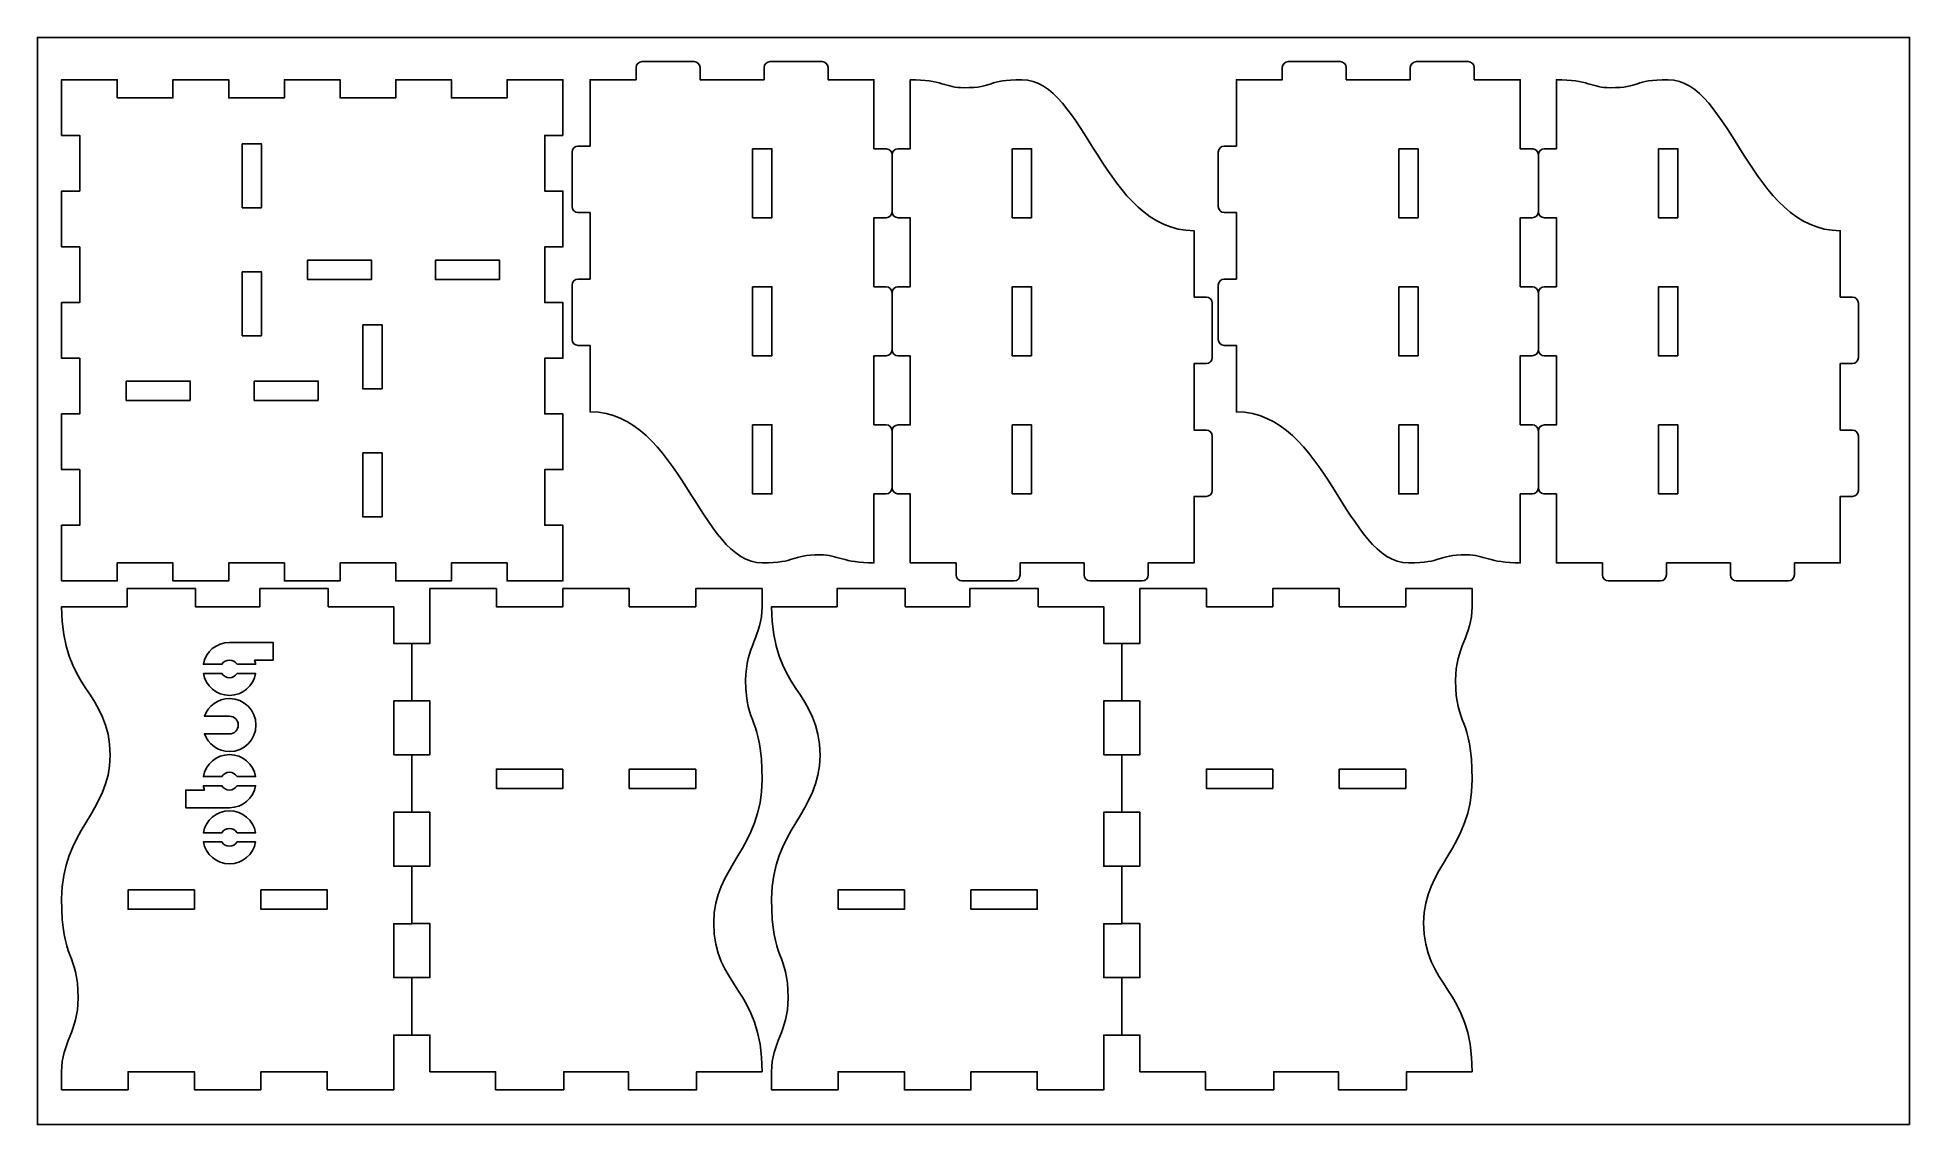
# Model space of a CAD drawing. Extents: x 0 to 310, y -180 to 0.
import ezdxf

# ---------------------------------------------------------------- set-up
doc = ezdxf.new("R2010")
doc.units = 0
doc.header["$MEASUREMENT"] = 0
doc.layers.add('LAYER_1', color=7, linetype='CONTINUOUS')

msp = doc.modelspace()

# ---------------------------------------------------------------- linework, layer by layer
at = {"layer": 'LAYER_1', "color": 7}
msp.add_lwpolyline([(310, -180), (0, -180), (0, 0), (310, 0), (310, -180)], dxfattribs=at)
at = {"layer": 'LAYER_1'}
for points in [[(87, -16.22), (87, -7), (77.78, -7), (77.78, -10), (68.56, -10), (68.56, -7), (59.33, -7), (59.33, -10), (50.11, -10), (50.11, -7), (40.89, -7), (40.89, -10), (31.67, -10), (31.67, -7), (22.44, -7), (22.44, -10), (13.22, -10), (13.22, -7), (4, -7), (4, -16.22), (7, -16.22), (7, -25.45), (4, -25.45), (4, -34.67), (7, -34.67), (7, -43.89), (4, -43.89), (4, -53.11), (7, -53.11), (7, -62.33), (4, -62.33), (4, -71.55), (7, -71.55), (7, -80.77), (4, -80.77), (4, -90), (13.22, -90), (13.22, -87), (22.44, -87), (22.44, -90), (31.67, -90), (31.67, -87), (40.89, -87), (40.89, -90), (50.11, -90), (50.11, -87), (59.33, -87), (59.33, -90), (68.56, -90), (68.56, -87), (77.78, -87), (77.78, -90), (87, -90), (87, -80.77), (84, -80.77), (84, -71.55), (87, -71.55), (87, -62.33), (84, -62.33), (84, -53.11), (87, -53.11), (87, -43.89), (84, -43.89), (84, -34.67), (87, -34.67), (87, -25.45), (84, -25.45), (84, -16.22), (87, -16.22)], [(33.9, -17.6), (37.1, -17.6), (37.1, -28.2), (33.9, -28.2), (33.9, -17.6)], [(118.42, -18.43), (121.62, -18.43), (121.62, -29.86), (118.42, -29.86), (118.42, -18.43)], [(164.62, -29.86), (161.43, -29.86), (161.43, -18.43), (164.62, -18.43), (164.62, -29.86)], [(225.43, -18.43), (228.63, -18.43), (228.63, -29.86), (225.43, -29.86), (225.43, -18.43)], [(271.63, -29.86), (268.43, -29.86), (268.43, -18.43), (271.63, -18.43), (271.63, -29.86)], [(44.7, -40.1), (44.7, -36.9), (55.3, -36.9), (55.3, -40.1), (44.7, -40.1)], [(76.5, -40.1), (65.9, -40.1), (65.9, -36.9), (76.5, -36.9), (76.5, -40.1)], [(33.9, -38.8), (37.1, -38.8), (37.1, -49.4), (33.9, -49.4), (33.9, -38.8)], [(118.42, -41.28), (121.62, -41.28), (121.62, -52.71), (118.42, -52.71), (118.42, -41.28)], [(164.62, -52.72), (161.43, -52.72), (161.43, -41.29), (164.62, -41.29), (164.62, -52.72)], [(225.43, -41.28), (228.63, -41.28), (228.63, -52.71), (225.43, -52.71), (225.43, -41.28)], [(271.63, -52.72), (268.43, -52.72), (268.43, -41.29), (271.63, -41.29), (271.63, -52.72)], [(57.1, -58.2), (53.9, -58.2), (53.9, -47.6), (57.1, -47.6), (57.1, -58.2)], [(25.3, -60.1), (14.7, -60.1), (14.7, -56.9), (25.3, -56.9), (25.3, -60.1)], [(46.5, -60.1), (35.9, -60.1), (35.9, -56.9), (46.5, -56.9), (46.5, -60.1)], [(118.42, -64.14), (121.62, -64.14), (121.62, -75.57), (118.42, -75.57), (118.42, -64.14)], [(164.62, -75.57), (161.43, -75.57), (161.43, -64.15), (164.62, -64.15), (164.62, -75.57)], [(225.43, -64.14), (228.63, -64.14), (228.63, -75.57), (225.43, -75.57), (225.43, -64.14)], [(271.63, -75.57), (268.43, -75.57), (268.43, -64.15), (271.63, -64.15), (271.63, -75.57)], [(57.1, -79.4), (53.9, -79.4), (53.9, -68.8), (57.1, -68.8), (57.1, -79.4)], [(62, -109.85), (65, -109.85), (65, -118.77), (62, -118.77)], [(179.57, -109.85), (182.56, -109.85), (182.56, -118.77), (179.57, -118.77)], [(87, -121.15), (87, -124.35), (76, -124.35), (76, -121.15), (87, -121.15)], [(109, -121.15), (109, -124.35), (98, -124.35), (98, -121.15), (109, -121.15)], [(204.56, -121.15), (204.56, -124.35), (193.56, -124.35), (193.56, -121.15), (204.56, -121.15)], [(226.57, -121.15), (226.57, -124.35), (215.57, -124.35), (215.57, -121.15), (226.57, -121.15)], [(62, -128.29), (65, -128.29), (65, -137.21), (62, -137.21)], [(179.57, -128.29), (182.56, -128.29), (182.56, -137.21), (179.57, -137.21)], [(26, -144.36), (15, -144.36), (15, -141.16), (26, -141.16), (26, -144.36)], [(48, -144.36), (37, -144.36), (37, -141.16), (48, -141.16), (48, -144.36)], [(132.57, -144.36), (132.57, -141.16), (143.56, -141.16), (143.56, -144.36), (132.57, -144.36)], [(154.57, -144.36), (154.57, -141.16), (165.57, -141.16), (165.57, -144.36), (154.57, -144.36)], [(62, -146.73), (65, -146.73), (65, -155.66), (62, -155.66)], [(179.57, -146.73), (182.56, -146.73), (182.56, -155.66), (179.57, -155.66)]]:
    msp.add_lwpolyline(points, dxfattribs=at)
for points, knots in [([(89.52, -40), (88.97, -40), (88.52, -40.45), (88.52, -41), (88.52, -41), (88.52, -50), (88.52, -50), (88.52, -50.56), (88.97, -51), (89.52, -51), (89.52, -51), (91.52, -51), (91.52, -51), (91.52, -51), (91.52, -62), (91.52, -62), (106.36, -62), (109.72, -87), (120.02, -87), (125.86, -87), (124.51, -85.67), (129.64, -85.67), (132.58, -85.67), (133.4, -87), (138.52, -87), (138.52, -87), (138.52, -75.57), (138.52, -75.57), (138.52, -75.57), (140.52, -75.57), (140.52, -75.57), (141.07, -75.57), (141.52, -75.13), (141.52, -74.57), (141.52, -74.57), (141.52, -65.14), (141.52, -65.14), (141.52, -64.59), (141.07, -64.14), (140.52, -64.14), (140.52, -64.14), (138.52, -64.14), (138.52, -64.14), (138.52, -64.14), (138.52, -52.71), (138.52, -52.71), (138.52, -52.71), (140.52, -52.71), (140.52, -52.71), (141.07, -52.71), (141.52, -52.27), (141.52, -51.72), (141.52, -51.72), (141.52, -42.29), (141.52, -42.29), (141.52, -41.73), (141.07, -41.28), (140.52, -41.28), (140.52, -41.28), (138.52, -41.28), (138.52, -41.28), (138.52, -41.28), (138.52, -29.86), (138.52, -29.86), (138.52, -29.86), (140.52, -29.86), (140.52, -29.86), (141.07, -29.86), (141.52, -29.41), (141.52, -28.86), (141.52, -28.86), (141.52, -19.43), (141.52, -19.43), (141.52, -18.91), (141.13, -18.48), (140.62, -18.43), (140.62, -18.43), (138.52, -18.43), (138.52, -18.43), (138.52, -18.43), (138.52, -7), (138.52, -7), (138.52, -7), (130.92, -7), (130.92, -7), (130.92, -7), (130.92, -5), (130.92, -5), (130.92, -4.45), (130.47, -4), (129.92, -4), (129.92, -4), (121.32, -4), (121.32, -4), (120.77, -4), (120.32, -4.45), (120.32, -5), (120.32, -5), (120.32, -7), (120.32, -7), (120.32, -7), (109.72, -7), (109.72, -7), (109.72, -7), (109.72, -5), (109.72, -5), (109.72, -4.45), (109.27, -4), (108.72, -4), (108.72, -4), (100.12, -4), (100.12, -4), (99.57, -4), (99.12, -4.45), (99.12, -5), (99.12, -5), (99.12, -7), (99.12, -7), (99.12, -7), (91.52, -7), (91.52, -7), (91.52, -7), (91.52, -18), (91.52, -18), (91.52, -18), (89.52, -18), (89.52, -18), (88.97, -18), (88.52, -18.45), (88.52, -19), (88.52, -19), (88.52, -28), (88.52, -28), (88.52, -28.55), (88.97, -29), (89.52, -29), (89.52, -29), (91.52, -29), (91.52, -29), (91.52, -29), (91.52, -40), (91.52, -40), (91.52, -40), (89.52, -40), (89.52, -40)], [0, 0, 0, 0, 1, 1, 1, 2, 2, 2, 3, 3, 3, 4, 4, 4, 5, 5, 5, 6, 6, 6, 7, 7, 7, 8, 8, 8, 9, 9, 9, 10, 10, 10, 11, 11, 11, 12, 12, 12, 13, 13, 13, 14, 14, 14, 15, 15, 15, 16, 16, 16, 17, 17, 17, 18, 18, 18, 19, 19, 19, 20, 20, 20, 21, 21, 21, 22, 22, 22, 23, 23, 23, 24, 24, 24, 25, 25, 25, 26, 26, 26, 27, 27, 27, 28, 28, 28, 29, 29, 29, 30, 30, 30, 31, 31, 31, 32, 32, 32, 33, 33, 33, 34, 34, 34, 35, 35, 35, 36, 36, 36, 37, 37, 37, 38, 38, 38, 39, 39, 39, 40, 40, 40, 41, 41, 41, 42, 42, 42, 43, 43, 43, 44, 44, 44, 45, 45, 45, 46, 46, 46, 47, 47, 47, 48, 48, 48, 48]), ([(196.53, -40), (195.98, -40), (195.53, -40.45), (195.53, -41), (195.53, -41), (195.53, -50), (195.53, -50), (195.53, -50.56), (195.98, -51), (196.53, -51), (196.53, -51), (198.53, -51), (198.53, -51), (198.53, -51), (198.53, -62), (198.53, -62), (213.37, -62), (216.73, -87), (227.03, -87), (232.87, -87), (231.52, -85.67), (236.65, -85.67), (239.59, -85.67), (240.41, -87), (245.53, -87), (245.53, -87), (245.53, -75.57), (245.53, -75.57), (245.53, -75.57), (247.53, -75.57), (247.53, -75.57), (248.08, -75.57), (248.53, -75.13), (248.53, -74.57), (248.53, -74.57), (248.53, -65.14), (248.53, -65.14), (248.53, -64.59), (248.08, -64.14), (247.53, -64.14), (247.53, -64.14), (245.53, -64.14), (245.53, -64.14), (245.53, -64.14), (245.53, -52.71), (245.53, -52.71), (245.53, -52.71), (247.53, -52.71), (247.53, -52.71), (248.08, -52.71), (248.53, -52.27), (248.53, -51.72), (248.53, -51.72), (248.53, -42.29), (248.53, -42.29), (248.53, -41.73), (248.08, -41.28), (247.53, -41.28), (247.53, -41.28), (245.53, -41.28), (245.53, -41.28), (245.53, -41.28), (245.53, -29.86), (245.53, -29.86), (245.53, -29.86), (247.53, -29.86), (247.53, -29.86), (248.08, -29.86), (248.53, -29.41), (248.53, -28.86), (248.53, -28.86), (248.53, -19.43), (248.53, -19.43), (248.53, -18.91), (248.14, -18.48), (247.63, -18.43), (247.63, -18.43), (245.53, -18.43), (245.53, -18.43), (245.53, -18.43), (245.53, -7), (245.53, -7), (245.53, -7), (237.93, -7), (237.93, -7), (237.93, -7), (237.93, -5), (237.93, -5), (237.93, -4.45), (237.48, -4), (236.93, -4), (236.93, -4), (228.33, -4), (228.33, -4), (227.78, -4), (227.33, -4.45), (227.33, -5), (227.33, -5), (227.33, -7), (227.33, -7), (227.33, -7), (216.73, -7), (216.73, -7), (216.73, -7), (216.73, -5), (216.73, -5), (216.73, -4.45), (216.28, -4), (215.73, -4), (215.73, -4), (207.13, -4), (207.13, -4), (206.58, -4), (206.13, -4.45), (206.13, -5), (206.13, -5), (206.13, -7), (206.13, -7), (206.13, -7), (198.53, -7), (198.53, -7), (198.53, -7), (198.53, -18), (198.53, -18), (198.53, -18), (196.53, -18), (196.53, -18), (195.98, -18), (195.53, -18.45), (195.53, -19), (195.53, -19), (195.53, -28), (195.53, -28), (195.53, -28.55), (195.98, -29), (196.53, -29), (196.53, -29), (198.53, -29), (198.53, -29), (198.53, -29), (198.53, -40), (198.53, -40), (198.53, -40), (196.53, -40), (196.53, -40)], [0, 0, 0, 0, 1, 1, 1, 2, 2, 2, 3, 3, 3, 4, 4, 4, 5, 5, 5, 6, 6, 6, 7, 7, 7, 8, 8, 8, 9, 9, 9, 10, 10, 10, 11, 11, 11, 12, 12, 12, 13, 13, 13, 14, 14, 14, 15, 15, 15, 16, 16, 16, 17, 17, 17, 18, 18, 18, 19, 19, 19, 20, 20, 20, 21, 21, 21, 22, 22, 22, 23, 23, 23, 24, 24, 24, 25, 25, 25, 26, 26, 26, 27, 27, 27, 28, 28, 28, 29, 29, 29, 30, 30, 30, 31, 31, 31, 32, 32, 32, 33, 33, 33, 34, 34, 34, 35, 35, 35, 36, 36, 36, 37, 37, 37, 38, 38, 38, 39, 39, 39, 40, 40, 40, 41, 41, 41, 42, 42, 42, 43, 43, 43, 44, 44, 44, 45, 45, 45, 46, 46, 46, 47, 47, 47, 48, 48, 48, 48]), ([(141.52, -74.57), (141.52, -75.09), (141.92, -75.52), (142.42, -75.57), (142.42, -75.57), (144.52, -75.57), (144.52, -75.57), (144.52, -75.57), (144.52, -87), (144.52, -87), (144.52, -87), (152.12, -87), (152.12, -87), (152.12, -87), (152.12, -89), (152.12, -89), (152.12, -89.55), (152.57, -90), (153.12, -90), (153.12, -90), (161.72, -90), (161.72, -90), (162.28, -90), (162.72, -89.55), (162.72, -89), (162.72, -89), (162.72, -87), (162.72, -87), (162.72, -87), (173.32, -87), (173.32, -87), (173.32, -87), (173.32, -89), (173.32, -89), (173.32, -89.55), (173.77, -90), (174.32, -90), (174.32, -90), (182.92, -90), (182.92, -90), (183.47, -90), (183.92, -89.55), (183.92, -89), (183.92, -89), (183.92, -87), (183.92, -87), (183.92, -87), (191.52, -87), (191.52, -87), (191.52, -87), (191.52, -76), (191.52, -76), (191.52, -76), (193.53, -76), (193.53, -76), (194.08, -76), (194.52, -75.55), (194.52, -75), (194.52, -75), (194.52, -66), (194.52, -66), (194.52, -65.45), (194.08, -65), (193.53, -65), (193.53, -65), (191.52, -65), (191.52, -65), (191.52, -65), (191.52, -54), (191.52, -54), (191.52, -54), (193.53, -54), (193.53, -54), (194.08, -54), (194.52, -53.55), (194.52, -53), (194.52, -53), (194.52, -44), (194.52, -44), (194.52, -43.44), (194.08, -43), (193.53, -43), (193.53, -43), (191.52, -43), (191.52, -43), (191.52, -43), (191.52, -32), (191.52, -32), (176.68, -32), (173.32, -7), (163.02, -7), (157.18, -7), (158.53, -8.33), (153.4, -8.33), (150.46, -8.33), (149.64, -7), (144.52, -7), (144.52, -7), (144.52, -18.43), (144.52, -18.43), (144.52, -18.43), (142.52, -18.43), (142.52, -18.43), (141.97, -18.43), (141.52, -18.87), (141.52, -19.43)], [0, 0, 0, 0, 1, 1, 1, 2, 2, 2, 3, 3, 3, 4, 4, 4, 5, 5, 5, 6, 6, 6, 7, 7, 7, 8, 8, 8, 9, 9, 9, 10, 10, 10, 11, 11, 11, 12, 12, 12, 13, 13, 13, 14, 14, 14, 15, 15, 15, 16, 16, 16, 17, 17, 17, 18, 18, 18, 19, 19, 19, 20, 20, 20, 21, 21, 21, 22, 22, 22, 23, 23, 23, 24, 24, 24, 25, 25, 25, 26, 26, 26, 27, 27, 27, 28, 28, 28, 29, 29, 29, 30, 30, 30, 31, 31, 31, 32, 32, 32, 33, 33, 33, 34, 34, 34, 35, 35, 35, 35]), ([(248.53, -74.57), (248.53, -75.09), (248.93, -75.52), (249.43, -75.57), (249.43, -75.57), (251.53, -75.57), (251.53, -75.57), (251.53, -75.57), (251.53, -87), (251.53, -87), (251.53, -87), (259.13, -87), (259.13, -87), (259.13, -87), (259.13, -89), (259.13, -89), (259.13, -89.55), (259.58, -90), (260.13, -90), (260.13, -90), (268.73, -90), (268.73, -90), (269.29, -90), (269.73, -89.55), (269.73, -89), (269.73, -89), (269.73, -87), (269.73, -87), (269.73, -87), (280.33, -87), (280.33, -87), (280.33, -87), (280.33, -89), (280.33, -89), (280.33, -89.55), (280.78, -90), (281.33, -90), (281.33, -90), (289.93, -90), (289.93, -90), (290.48, -90), (290.93, -89.55), (290.93, -89), (290.93, -89), (290.93, -87), (290.93, -87), (290.93, -87), (298.53, -87), (298.53, -87), (298.53, -87), (298.53, -76), (298.53, -76), (298.53, -76), (300.53, -76), (300.53, -76), (301.08, -76), (301.53, -75.55), (301.53, -75), (301.53, -75), (301.53, -66), (301.53, -66), (301.53, -65.45), (301.08, -65), (300.53, -65), (300.53, -65), (298.53, -65), (298.53, -65), (298.53, -65), (298.53, -54), (298.53, -54), (298.53, -54), (300.53, -54), (300.53, -54), (301.08, -54), (301.53, -53.55), (301.53, -53), (301.53, -53), (301.53, -44), (301.53, -44), (301.53, -43.44), (301.08, -43), (300.53, -43), (300.53, -43), (298.53, -43), (298.53, -43), (298.53, -43), (298.53, -32), (298.53, -32), (283.69, -32), (280.33, -7), (270.03, -7), (264.19, -7), (265.54, -8.33), (260.41, -8.33), (257.47, -8.33), (256.65, -7), (251.53, -7), (251.53, -7), (251.53, -18.43), (251.53, -18.43), (251.53, -18.43), (249.53, -18.43), (249.53, -18.43), (248.98, -18.43), (248.53, -18.87), (248.53, -19.43)], [0, 0, 0, 0, 1, 1, 1, 2, 2, 2, 3, 3, 3, 4, 4, 4, 5, 5, 5, 6, 6, 6, 7, 7, 7, 8, 8, 8, 9, 9, 9, 10, 10, 10, 11, 11, 11, 12, 12, 12, 13, 13, 13, 14, 14, 14, 15, 15, 15, 16, 16, 16, 17, 17, 17, 18, 18, 18, 19, 19, 19, 20, 20, 20, 21, 21, 21, 22, 22, 22, 23, 23, 23, 24, 24, 24, 25, 25, 25, 26, 26, 26, 27, 27, 27, 28, 28, 28, 29, 29, 29, 30, 30, 30, 31, 31, 31, 32, 32, 32, 33, 33, 33, 34, 34, 34, 35, 35, 35, 35]), ([(141.52, -28.86), (141.52, -29.41), (141.97, -29.86), (142.52, -29.86), (142.52, -29.86), (144.52, -29.86), (144.52, -29.86), (144.52, -29.86), (144.52, -41.29), (144.52, -41.29), (144.52, -41.29), (142.52, -41.29), (142.52, -41.29), (141.97, -41.29), (141.52, -41.73), (141.52, -42.28)], [0, 0, 0, 0, 1, 1, 1, 2, 2, 2, 3, 3, 3, 4, 4, 4, 5, 5, 5, 5]), ([(248.53, -28.86), (248.53, -29.41), (248.98, -29.86), (249.53, -29.86), (249.53, -29.86), (251.53, -29.86), (251.53, -29.86), (251.53, -29.86), (251.53, -41.29), (251.53, -41.29), (251.53, -41.29), (249.53, -41.29), (249.53, -41.29), (248.98, -41.29), (248.53, -41.73), (248.53, -42.28)], [0, 0, 0, 0, 1, 1, 1, 2, 2, 2, 3, 3, 3, 4, 4, 4, 5, 5, 5, 5]), ([(141.52, -51.71), (141.52, -52.27), (141.97, -52.72), (142.52, -52.72), (142.52, -52.72), (144.52, -52.72), (144.52, -52.72), (144.52, -52.72), (144.52, -64.15), (144.52, -64.15), (144.52, -64.15), (142.52, -64.15), (142.52, -64.15), (141.97, -64.15), (141.52, -64.59), (141.52, -65.14)], [0, 0, 0, 0, 1, 1, 1, 2, 2, 2, 3, 3, 3, 4, 4, 4, 5, 5, 5, 5]), ([(248.53, -51.71), (248.53, -52.27), (248.98, -52.72), (249.53, -52.72), (249.53, -52.72), (251.53, -52.72), (251.53, -52.72), (251.53, -52.72), (251.53, -64.15), (251.53, -64.15), (251.53, -64.15), (249.53, -64.15), (249.53, -64.15), (248.98, -64.15), (248.53, -64.59), (248.53, -65.14)], [0, 0, 0, 0, 1, 1, 1, 2, 2, 2, 3, 3, 3, 4, 4, 4, 5, 5, 5, 5]), ([(62, -109.85), (62, -109.85), (62, -100.33), (62, -100.33), (62, -100.33), (59, -100.33), (59, -100.33), (59, -100.33), (59, -94.25), (59, -94.25), (59, -94.25), (48.15, -94.25), (48.15, -94.25), (48.15, -94.25), (48.15, -91.26), (48.15, -91.26), (48.15, -91.26), (36.85, -91.26), (36.85, -91.26), (36.85, -91.26), (36.85, -94.25), (36.85, -94.25), (36.85, -94.25), (26.15, -94.25), (26.15, -94.25), (26.15, -94.25), (26.15, -91.26), (26.15, -91.26), (26.15, -91.26), (14.85, -91.26), (14.85, -91.26), (14.85, -91.26), (14.85, -94.25), (14.85, -94.25), (14.85, -94.25), (4, -94.25), (4, -94.25), (4, -108.06), (12.03, -108.28), (12.03, -118.92), (12.03, -128.19), (4, -131.35), (4, -142.64), (4, -153.06), (6.73, -151.43), (6.73, -159.04), (6.73, -164.7), (4, -166.36), (4, -171.26), (4, -171.26), (4, -174.25), (4, -174.25), (4, -174.25), (15, -174.25), (15, -174.25), (15, -174.25), (15, -171.26), (15, -171.26), (15, -171.26), (26, -171.26), (26, -171.26), (26, -171.26), (26, -174.25), (26, -174.25), (26, -174.25), (37, -174.25), (37, -174.25), (37, -174.25), (37, -171.26), (37, -171.26), (37, -171.26), (48, -171.26), (48, -171.26), (48, -171.26), (48, -174.25), (48, -174.25), (48, -174.25), (59, -174.25), (59, -174.25), (59, -174.25), (59, -165.18), (59, -165.18), (59, -165.18), (62, -165.18), (62, -165.18), (62, -165.18), (62, -155.66), (62, -155.66), (62, -155.66), (59, -155.66), (59, -155.66), (59, -155.66), (59, -146.74), (59, -146.74), (59, -146.74), (62, -146.74), (62, -146.74), (62, -146.74), (62, -137.22), (62, -137.22), (62, -137.22), (59, -137.22), (59, -137.22), (59, -137.22), (59, -128.29), (59, -128.29), (59, -128.29), (62, -128.29), (62, -128.29), (62, -128.29), (62, -118.77), (62, -118.77), (62, -118.77), (59, -118.77), (59, -118.77), (59, -118.77), (59, -109.85), (59, -109.85), (59, -109.85), (62, -109.85), (62, -109.85)], [0, 0, 0, 0, 1, 1, 1, 2, 2, 2, 3, 3, 3, 4, 4, 4, 5, 5, 5, 6, 6, 6, 7, 7, 7, 8, 8, 8, 9, 9, 9, 10, 10, 10, 11, 11, 11, 12, 12, 12, 13, 13, 13, 14, 14, 14, 15, 15, 15, 16, 16, 16, 17, 17, 17, 18, 18, 18, 19, 19, 19, 20, 20, 20, 21, 21, 21, 22, 22, 22, 23, 23, 23, 24, 24, 24, 25, 25, 25, 26, 26, 26, 27, 27, 27, 28, 28, 28, 29, 29, 29, 30, 30, 30, 31, 31, 31, 32, 32, 32, 33, 33, 33, 34, 34, 34, 35, 35, 35, 36, 36, 36, 37, 37, 37, 38, 38, 38, 39, 39, 39, 40, 40, 40, 40]), ([(62, -165.18), (62, -165.18), (65, -165.18), (65, -165.18), (65, -165.18), (65, -171.25), (65, -171.25), (65, -171.25), (75.85, -171.25), (75.85, -171.25), (75.85, -171.25), (75.85, -174.25), (75.85, -174.25), (75.85, -174.25), (87.15, -174.25), (87.15, -174.25), (87.15, -174.25), (87.15, -171.25), (87.15, -171.25), (87.15, -171.25), (97.85, -171.25), (97.85, -171.25), (97.85, -171.25), (97.85, -174.25), (97.85, -174.25), (97.85, -174.25), (109.15, -174.25), (109.15, -174.25), (109.15, -174.25), (109.15, -171.25), (109.15, -171.25), (109.15, -171.25), (120, -171.25), (120, -171.25), (120, -157.45), (111.98, -157.23), (111.98, -146.58), (111.98, -137.32), (120, -134.16), (120, -122.87), (120, -112.45), (117.27, -114.08), (117.27, -106.47), (117.27, -100.8), (120, -99.15), (120, -94.25), (120, -94.25), (120, -91.25), (120, -91.25), (120, -91.25), (109, -91.25), (109, -91.25), (109, -91.25), (109, -94.25), (109, -94.25), (109, -94.25), (98, -94.25), (98, -94.25), (98, -94.25), (98, -91.25), (98, -91.25), (98, -91.25), (87, -91.25), (87, -91.25), (87, -91.25), (87, -94.25), (87, -94.25), (87, -94.25), (76, -94.25), (76, -94.25), (76, -94.25), (76, -91.25), (76, -91.25), (76, -91.25), (65, -91.25), (65, -91.25), (65, -91.25), (65, -100.33), (65, -100.33), (65, -100.33), (62, -100.33), (62, -100.33)], [0, 0, 0, 0, 1, 1, 1, 2, 2, 2, 3, 3, 3, 4, 4, 4, 5, 5, 5, 6, 6, 6, 7, 7, 7, 8, 8, 8, 9, 9, 9, 10, 10, 10, 11, 11, 11, 12, 12, 12, 13, 13, 13, 14, 14, 14, 15, 15, 15, 16, 16, 16, 17, 17, 17, 18, 18, 18, 19, 19, 19, 20, 20, 20, 21, 21, 21, 22, 22, 22, 23, 23, 23, 24, 24, 24, 25, 25, 25, 26, 26, 26, 27, 27, 27, 27]), ([(165.57, -174.26), (165.57, -174.26), (176.57, -174.26), (176.57, -174.26), (176.57, -174.26), (176.57, -165.18), (176.57, -165.18), (176.57, -165.18), (179.57, -165.18), (179.57, -165.18), (179.57, -165.18), (179.57, -155.66), (179.57, -155.66), (179.57, -155.66), (176.57, -155.66), (176.57, -155.66), (176.57, -155.66), (176.57, -146.74), (176.57, -146.74), (176.57, -146.74), (179.57, -146.74), (179.57, -146.74), (179.57, -146.74), (179.57, -137.22), (179.57, -137.22), (179.57, -137.22), (176.57, -137.22), (176.57, -137.22), (176.57, -137.22), (176.57, -128.29), (176.57, -128.29), (176.57, -128.29), (179.57, -128.29), (179.57, -128.29), (179.57, -128.29), (179.57, -118.77), (179.57, -118.77), (179.57, -118.77), (176.57, -118.77), (176.57, -118.77), (176.57, -118.77), (176.57, -109.85), (176.57, -109.85), (176.57, -109.85), (179.57, -109.85), (179.57, -109.85), (179.57, -109.85), (179.57, -100.33), (179.57, -100.33), (179.57, -100.33), (176.57, -100.33), (176.57, -100.33), (176.57, -100.33), (176.57, -94.26), (176.57, -94.26), (176.57, -94.26), (165.72, -94.26), (165.72, -94.26), (165.72, -94.26), (165.72, -91.26), (165.72, -91.26), (165.72, -91.26), (154.42, -91.26), (154.42, -91.26), (154.42, -91.26), (154.42, -94.26), (154.42, -94.26), (154.42, -94.26), (143.71, -94.26), (143.71, -94.26), (143.71, -94.26), (143.71, -91.26), (143.71, -91.26), (143.71, -91.26), (132.42, -91.26), (132.42, -91.26), (132.42, -91.26), (132.42, -94.26), (132.42, -94.26), (132.42, -94.26), (121.57, -94.26), (121.57, -94.26), (121.57, -108.06), (129.59, -108.28), (129.59, -118.92), (129.59, -128.19), (121.57, -131.34), (121.57, -142.63), (121.57, -153.05), (124.3, -151.42), (124.3, -159.04), (124.3, -164.71), (121.57, -166.36), (121.57, -171.25), (121.57, -171.25), (121.57, -174.26), (121.57, -174.26), (121.57, -174.26), (132.57, -174.26), (132.57, -174.26), (132.57, -174.26), (132.57, -171.26), (132.57, -171.26), (132.57, -171.26), (143.56, -171.26), (143.56, -171.26), (143.56, -171.26), (143.56, -174.26), (143.56, -174.26), (143.56, -174.26), (154.57, -174.26), (154.57, -174.26), (154.57, -174.26), (154.57, -171.26), (154.57, -171.26), (154.57, -171.26), (165.57, -171.26), (165.57, -171.26), (165.57, -171.26), (165.57, -174.26), (165.57, -174.26)], [0, 0, 0, 0, 1, 1, 1, 2, 2, 2, 3, 3, 3, 4, 4, 4, 5, 5, 5, 6, 6, 6, 7, 7, 7, 8, 8, 8, 9, 9, 9, 10, 10, 10, 11, 11, 11, 12, 12, 12, 13, 13, 13, 14, 14, 14, 15, 15, 15, 16, 16, 16, 17, 17, 17, 18, 18, 18, 19, 19, 19, 20, 20, 20, 21, 21, 21, 22, 22, 22, 23, 23, 23, 24, 24, 24, 25, 25, 25, 26, 26, 26, 27, 27, 27, 28, 28, 28, 29, 29, 29, 30, 30, 30, 31, 31, 31, 32, 32, 32, 33, 33, 33, 34, 34, 34, 35, 35, 35, 36, 36, 36, 37, 37, 37, 38, 38, 38, 39, 39, 39, 40, 40, 40, 40]), ([(179.57, -165.18), (179.57, -165.18), (182.56, -165.18), (182.56, -165.18), (182.56, -165.18), (182.56, -171.25), (182.56, -171.25), (182.56, -171.25), (193.41, -171.25), (193.41, -171.25), (193.41, -171.25), (193.41, -174.25), (193.41, -174.25), (193.41, -174.25), (204.71, -174.25), (204.71, -174.25), (204.71, -174.25), (204.71, -171.25), (204.71, -171.25), (204.71, -171.25), (215.42, -171.25), (215.42, -171.25), (215.42, -171.25), (215.42, -174.25), (215.42, -174.25), (215.42, -174.25), (226.72, -174.25), (226.72, -174.25), (226.72, -174.25), (226.72, -171.25), (226.72, -171.25), (226.72, -171.25), (237.57, -171.25), (237.57, -171.25), (237.57, -157.45), (229.54, -157.23), (229.54, -146.58), (229.54, -137.32), (237.57, -134.16), (237.57, -122.87), (237.57, -112.45), (234.83, -114.08), (234.83, -106.47), (234.83, -100.8), (237.57, -99.15), (237.57, -94.25), (237.57, -94.25), (237.57, -91.25), (237.57, -91.25), (237.57, -91.25), (226.57, -91.25), (226.57, -91.25), (226.57, -91.25), (226.57, -94.25), (226.57, -94.25), (226.57, -94.25), (215.57, -94.25), (215.57, -94.25), (215.57, -94.25), (215.57, -91.25), (215.57, -91.25), (215.57, -91.25), (204.56, -91.25), (204.56, -91.25), (204.56, -91.25), (204.56, -94.25), (204.56, -94.25), (204.56, -94.25), (193.56, -94.25), (193.56, -94.25), (193.56, -94.25), (193.56, -91.25), (193.56, -91.25), (193.56, -91.25), (182.56, -91.25), (182.56, -91.25), (182.56, -91.25), (182.56, -100.33), (182.56, -100.33), (182.56, -100.33), (179.57, -100.33), (179.57, -100.33)], [0, 0, 0, 0, 1, 1, 1, 2, 2, 2, 3, 3, 3, 4, 4, 4, 5, 5, 5, 6, 6, 6, 7, 7, 7, 8, 8, 8, 9, 9, 9, 10, 10, 10, 11, 11, 11, 12, 12, 12, 13, 13, 13, 14, 14, 14, 15, 15, 15, 16, 16, 16, 17, 17, 17, 18, 18, 18, 19, 19, 19, 20, 20, 20, 21, 21, 21, 22, 22, 22, 23, 23, 23, 24, 24, 24, 25, 25, 25, 26, 26, 26, 27, 27, 27, 27]), ([(35.94, -103.09), (36.03, -103.31), (36.08, -103.55), (36.13, -103.79), (36.13, -103.79), (33.05, -103.79), (33.05, -103.79), (32.79, -103.37), (32.33, -103.09), (31.8, -103.09), (31.27, -103.09), (30.81, -103.37), (30.55, -103.79), (30.55, -103.79), (27.47, -103.79), (27.47, -103.79), (27.83, -101.73), (29.63, -100.16), (31.8, -100.16), (31.8, -100.16), (39.03, -100.16), (39.03, -100.16), (39.03, -100.16), (39.03, -103.09), (39.03, -103.09), (39.03, -103.09), (35.94, -103.09), (35.94, -103.09)], [0, 0, 0, 0, 1, 1, 1, 2, 2, 2, 3, 3, 3, 4, 4, 4, 5, 5, 5, 6, 6, 6, 7, 7, 7, 8, 8, 8, 9, 9, 9, 9]), ([(27.47, -105.31), (27.47, -105.31), (30.55, -105.31), (30.55, -105.31), (30.81, -105.73), (31.27, -106.01), (31.8, -106.01), (32.33, -106.01), (32.79, -105.73), (33.05, -105.31), (33.05, -105.31), (36.13, -105.31), (36.13, -105.31), (35.76, -107.38), (33.96, -108.94), (31.8, -108.94), (29.63, -108.94), (27.84, -107.38), (27.47, -105.31)], [0, 0, 0, 0, 1, 1, 1, 2, 2, 2, 3, 3, 3, 4, 4, 4, 5, 5, 5, 6, 6, 6, 6]), ([(31.8, -118.24), (29.89, -118.24), (28.26, -117.02), (27.66, -115.31), (27.66, -115.31), (31.8, -115.31), (31.8, -115.31), (32.61, -115.31), (33.26, -114.66), (33.26, -113.84), (33.26, -113.04), (32.61, -112.38), (31.8, -112.38), (31.8, -112.38), (27.66, -112.38), (27.66, -112.38), (28.26, -110.68), (29.89, -109.46), (31.8, -109.46), (34.23, -109.46), (36.19, -111.42), (36.19, -113.84), (36.19, -116.27), (34.23, -118.24), (31.8, -118.24)], [0, 0, 0, 0, 1, 1, 1, 2, 2, 2, 3, 3, 3, 4, 4, 4, 5, 5, 5, 6, 6, 6, 7, 7, 7, 8, 8, 8, 8]), ([(33.05, -122.38), (32.79, -121.96), (32.33, -121.68), (31.8, -121.68), (31.27, -121.68), (30.81, -121.96), (30.55, -122.38), (30.55, -122.38), (27.47, -122.38), (27.47, -122.38), (27.84, -120.32), (29.63, -118.75), (31.8, -118.75), (33.96, -118.75), (35.76, -120.32), (36.13, -122.38), (36.13, -122.38), (33.05, -122.38), (33.05, -122.38)], [0, 0, 0, 0, 1, 1, 1, 2, 2, 2, 3, 3, 3, 4, 4, 4, 5, 5, 5, 6, 6, 6, 6]), ([(31.8, -127.54), (31.8, -127.54), (24.57, -127.54), (24.57, -127.54), (24.57, -127.54), (24.57, -124.61), (24.57, -124.61), (24.57, -124.61), (27.66, -124.61), (27.66, -124.61), (27.58, -124.38), (27.52, -124.15), (27.47, -123.91), (27.47, -123.91), (30.55, -123.91), (30.55, -123.91), (30.81, -124.33), (31.27, -124.61), (31.8, -124.61), (32.33, -124.61), (32.79, -124.33), (33.05, -123.91), (33.05, -123.91), (36.13, -123.91), (36.13, -123.91), (35.76, -125.97), (33.96, -127.54), (31.8, -127.54)], [0, 0, 0, 0, 1, 1, 1, 2, 2, 2, 3, 3, 3, 4, 4, 4, 5, 5, 5, 6, 6, 6, 7, 7, 7, 8, 8, 8, 9, 9, 9, 9]), ([(33.05, -131.68), (32.79, -131.26), (32.33, -130.98), (31.8, -130.98), (31.27, -130.98), (30.81, -131.26), (30.55, -131.68), (30.55, -131.68), (27.47, -131.68), (27.47, -131.68), (27.83, -129.62), (29.63, -128.05), (31.8, -128.05), (33.96, -128.05), (35.76, -129.62), (36.13, -131.68), (36.13, -131.68), (33.05, -131.68), (33.05, -131.68)], [0, 0, 0, 0, 1, 1, 1, 2, 2, 2, 3, 3, 3, 4, 4, 4, 5, 5, 5, 6, 6, 6, 6]), ([(31.8, -136.83), (29.63, -136.83), (27.84, -135.27), (27.47, -133.21), (27.47, -133.21), (30.55, -133.21), (30.55, -133.21), (30.81, -133.63), (31.27, -133.91), (31.8, -133.91), (32.33, -133.91), (32.79, -133.63), (33.05, -133.21), (33.05, -133.21), (36.13, -133.21), (36.13, -133.21), (35.76, -135.27), (33.96, -136.83), (31.8, -136.83)], [0, 0, 0, 0, 1, 1, 1, 2, 2, 2, 3, 3, 3, 4, 4, 4, 5, 5, 5, 6, 6, 6, 6])]:
    msp.add_open_spline(points, degree=3, knots=knots, dxfattribs=at)

doc.saveas('drawing.dxf')
